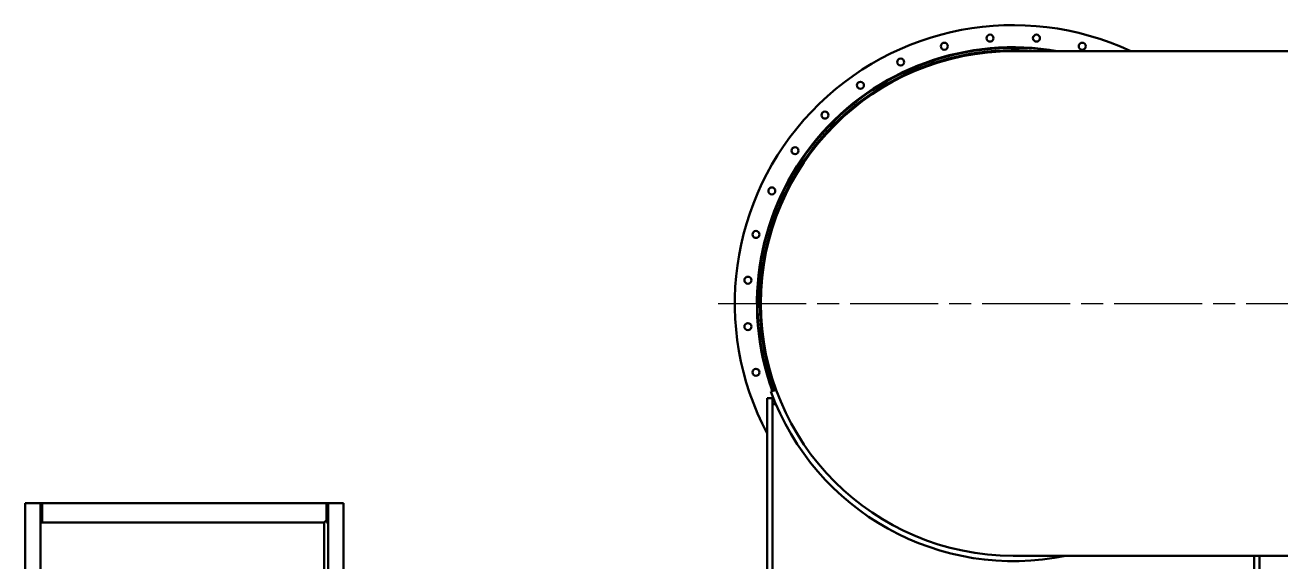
# Model space of a CAD drawing. Header units: millimetres. Extents: x 0 to 25230, y 0 to 17820.
# Drawn here: x 9205 to 11630, y 7010 to 8047 of the extents above; entities that cross this region are included whole.
import ezdxf

# ---------------------------------------------------------------- set-up
doc = ezdxf.new("R2010")
doc.units = ezdxf.units.MM
doc.header["$LTSCALE"] = 30
doc.linetypes.add('CHAIN', pattern=[0.7087, 0.4724, -0.0591, 0.1181, -0.0591])
for name, color, linetype, lineweight in [('Видимый контур (ГОСТ)', 7, 'Continuous', 50), ('Осевая линия (ГОСТ)', 7, 'Continuous', 25), ('Штриховка (ГОСТ)', 7, 'Continuous', 18)]:
    doc.layers.add(name, color=color, linetype=linetype, lineweight=lineweight)
pattern_1 = [(60, (0, 0), (-82.4889, 47.625), [])]

msp = doc.modelspace()

# ---------------------------------------------------------------- hatches: boundary and pattern name
at = {"layer": 'Штриховка (ГОСТ)'}
h = msp.add_hatch(dxfattribs=at)
h.set_pattern_fill('ANSI31', color=256, scale=762, angle=14.9999778, style=0)
h.set_pattern_definition(pattern_1)
h.paths.add_polyline_path([(9234.5538, 7086.1934), (9237.5538, 7086.1934), (9237.5538, 7123.6934), (9234.5538, 7123.6934)])
h = msp.add_hatch(dxfattribs=at)
h.set_pattern_fill('ANSI31', color=256, scale=762, angle=14.9999778, style=0)
h.set_pattern_definition(pattern_1)
h.paths.add_polyline_path([(9786.5538, 7123.6934), (9786.5538, 7086.1934), (9789.5538, 7086.1934), (9789.5538, 7123.6934)])

# ---------------------------------------------------------------- linework, layer by layer
at = {"layer": 'Видимый контур (ГОСТ)'}
for p, q in [((11552.3788, 7997.0684), (11113.039, 7997.0684)), ((11552.3788, 7997.0684), (12001.5345, 7997.0684)), ((10648.1868, 7326.5684), (10637.6868, 7326.5684)), ((10637.6868, 6506.8184), (10637.6868, 7326.5684)), ((10645.0721, 7339.2424), (10654.9388, 7342.8336)), ((10648.1868, 6506.8184), (10648.1868, 7326.5684)), ((10654.8043, 7314.5684), (10648.1868, 7314.5684)), ((9204.5542, 7123.6934), (9204.5542, 6516.4876)), ((9204.5542, 7123.6934), (9207.9292, 7123.6934)), ((9231.1792, 7123.6934), (9207.9292, 7123.6934)), ((9231.1792, 7123.6934), (9234.5538, 7123.6934)), ((9237.5538, 7123.6934), (9234.5538, 7123.6934)), ((9234.5538, 7123.6934), (9234.5538, 7086.1934)), ((9786.5538, 7123.6934), (9237.5538, 7123.6934)), ((9237.5538, 7086.1934), (9237.5538, 7123.6934)), ((9786.5538, 7123.6934), (9786.5538, 7086.1934)), ((9789.5538, 7123.6934), (9786.5538, 7123.6934)), ((9789.5538, 7123.6934), (9792.9288, 7123.6934)), ((9789.5538, 7086.1934), (9789.5538, 7123.6934)), ((9816.1788, 7123.6934), (9792.9288, 7123.6934)), ((9816.1788, 7123.6934), (9819.5538, 7123.6934)), ((9819.5542, 7123.6934), (9819.5538, 7123.6931)), ((9819.5542, 7123.6934), (9819.5538, 7123.6934)), ((9819.5538, 7123.6931), (9819.5542, 7123.6934)), ((9819.5538, 7123.6934), (9819.5538, 6516.4896)), ((9819.5542, 6298.6934), (9819.5542, 7123.6934)), ((9234.5538, 7086.1934), (9237.5538, 7086.1934)), ((9234.5542, 7086.1934), (9234.5542, 6673.6934)), ((9782.0542, 7086.1934), (9237.5538, 7086.1934)), ((9785.4292, 7089.5684), (9782.0542, 7086.1934)), ((9782.0542, 7086.1934), (9785.4292, 7089.5684)), ((9782.0542, 6673.6934), (9782.0542, 7086.1934)), ((9785.4292, 7089.5684), (9786.5538, 7090.6931)), ((9786.5538, 7090.6931), (9785.4292, 7089.5684)), ((9786.5538, 7086.1934), (9789.5538, 7086.1934)), ((9789.5538, 7086.1934), (9789.5538, 6673.6934)), ((11113.039, 7022.0684), (11552.3788, 7022.0684)), ((11552.3788, 7022.0684), (12001.5345, 7022.0684)), ((11578.1868, 7022.0684), (11578.1868, 6465.9434)), ((11588.6868, 7022.0684), (11588.6868, 6465.9434))]:
    msp.add_line(p, q, dxfattribs=at)
for centre in [(11068.1974, 8022.1106), (11157.8806, 8022.1106), (10979.8766, 8006.5373), (11246.2014, 8006.5373), (10895.6019, 7975.8638), (10817.9339, 7931.0222), (10749.2326, 7873.3749), (10691.5853, 7804.6735), (10646.7436, 7727.0055), (10616.0702, 7642.7308), (10600.4968, 7554.4101), (10600.4968, 7464.7268), (10616.0702, 7376.406)]:
    msp.add_circle(centre, 6.75, dxfattribs=at)
for radius, start, end in [(537.75, 65.0335488, 207.8755842), (495, 80.0134486, 200), (493.875, 80.7841059, 200), (489.375, 84.9828609, 200), (487.5, 90, 270), (498, 200, 281.786467)]:
    msp.add_arc((11113.039, 7509.5684), radius, start, end, dxfattribs=at)
at = {"layer": 'Осевая линия (ГОСТ)', "linetype": 'CHAIN', "ltscale": 11.993792}
msp.add_line((10543.0121, 7509.5684), (12044.8597, 7509.5684), dxfattribs=at)

doc.saveas('drawing.dxf')
